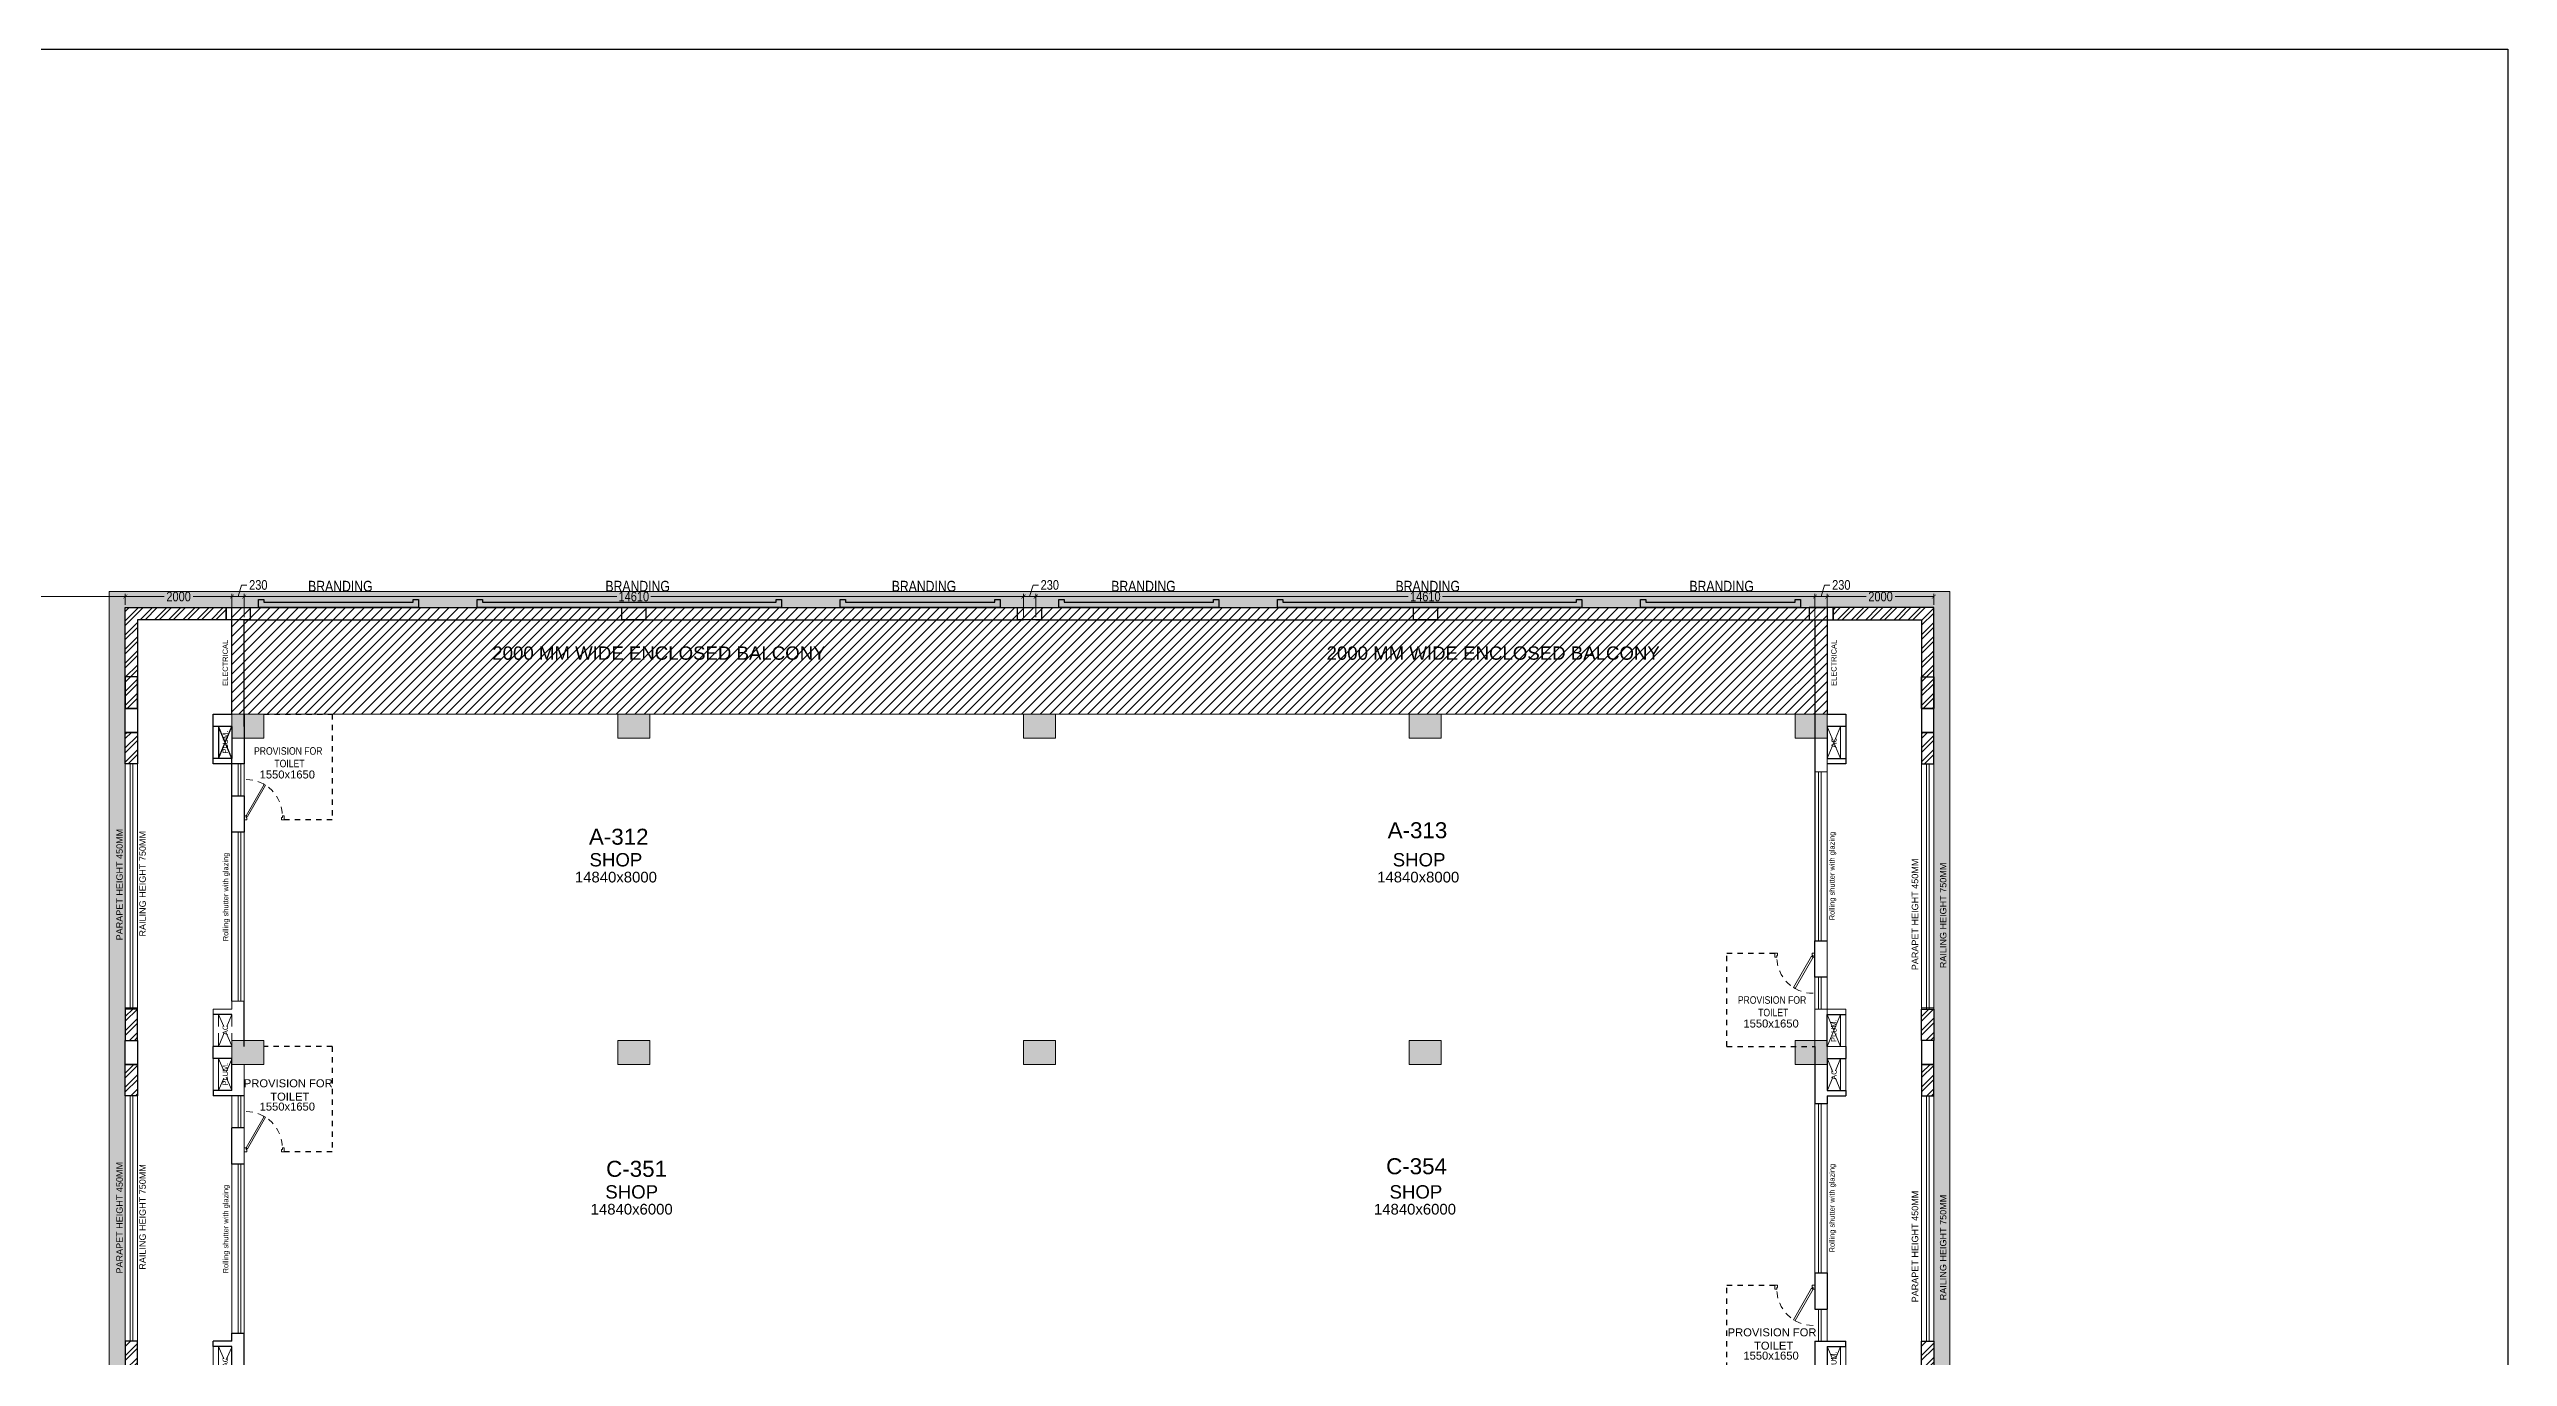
# Model space of a CAD drawing. Header units: metres. Extents: x 9819 to 10514, y 4405 to 4599.
# Drawn here: x 10467.69 to 10513.79, y 4574.66 to 4599.19 of the extents above; entities that cross this region are included whole.
import ezdxf
from ezdxf.enums import TextEntityAlignment as Align

# ---------------------------------------------------------------- set-up
doc = ezdxf.new("R2010")
doc.units = ezdxf.units.M
doc.header["$MEASUREMENT"] = 0
doc.header["$PDMODE"] = 35
doc.header["$PDSIZE"] = 0.3
doc.linetypes.add('DASHED2', pattern=[0.375, 0.25, -0.125])
doc.linetypes.add('HIDDEN', pattern=[0.375, 0.25, -0.125])
doc.layers.add('A_COL. NO', color=4, linetype='Continuous')
doc.layers.add('A_SIGNAGE', color=171, linetype='Continuous')
for name, color, linetype, lineweight in [('A_CONC', 1, 'Continuous', 30), ('A_DOOR-WIN', 23, 'Continuous', 9), ('A_DOTTED', 8, 'HIDDEN', 0), ('A_ELE 0.15', 252, 'Continuous', 15), ('A_EXT DIM', 7, 'Continuous', 5), ('A_GLAZE', 140, 'Continuous', 5), ('A_LEDGE', 252, 'Continuous', 15), ('A_SHOP NO.', 113, 'Continuous', 5), ('A_SILL 0.09', 9, 'Continuous', 9), ('A_SILL 0.25', 25, 'Continuous', 15), ('A_SILL 0.25-RefEdit0', 25, 'Continuous', 15), ('A_TEXT', 7, 'Continuous', 5), ('A_WALL', 7, 'Continuous', 30), ('A_Wall Hatch', 8, 'Continuous', 5), ('COLUMN-FINAL', 210, 'Continuous', 20), ('Doorline', 251, 'DASHED2', 13)]:
    doc.layers.add(name, color=color, linetype=linetype, lineweight=lineweight)
doc.layers.get('A_COL. NO').off()
doc.styles.add('A', font='ARIALN.TTF')
doc.styles.get("Standard").update_dxf_attribs({"font": 'arial.ttf'})
doc.dimstyles.new('DIM IN MM', dxfattribs={"dimtxt": 0.18, "dimasz": 0.075, "dimexe": 0.05, "dimexo": 0.05, "dimgap": 0.05, "dimtad": 0, "dimdec": 0, "dimlfac": 1000, "dimzin": 3, "dimdsep": 46, "dimtxsty": 'A', "dimblk1": 'ARCHTICK', "dimblk2": 'ARCHTICK', "dimsah": 1, "dimcen": 0, "dimclrd": 256, "dimclre": 256, "dimclrt": 256, "dimadec": 0, "dimazin": 0, "dimtfac": 1, "dimtdec": 0, "dimtofl": 0, "dimtmove": 1, "dimatfit": 3, "dimfxl": 1, "dimtolj": 1, "dimtzin": 0, "dimlwd": -1, "dimlwe": -1, "dimarcsym": 0})

# ---------------------------------------------------------------- blocks, each defined once
blk = doc.blocks.new('D 750')
at = {"layer": 'A_DOOR-WIN'}
for points in [[(-0.372, 0.665), (-0.035, 0.075), (-0.063, 0.059), (-0.4, 0.649)], [(-0.75, 0.075), (-0.75, 0), (-0.7, 0), (-0.7, 0.043), (-0.715, 0.043), (-0.715, 0.075)], [(0, 0.075), (0, 0), (-0.05, 0), (-0.05, 0.043), (-0.035, 0.043), (-0.035, 0.075)]]:
    blk.add_lwpolyline(points, close=True, dxfattribs=at)
at = {"layer": 'Doorline', "ltscale": 0.5}
blk.add_arc((-0.035, 0.075), 0.68, 90, 180, dxfattribs=at)
blk = doc.blocks.new('Typical shops 3rd')
at = {"layer": 'A_DOOR-WIN'}
for p, q in [((30.095, -1.08), (30.095, -4.25)), ((30.145, -1.08), (30.145, -4.25)), ((0.465, -5.38), (0.465, -2.21)), ((0.515, -5.38), (0.515, -2.21))]:
    blk.add_line(p, q, dxfattribs=at)
at = {"layer": 'A_DOTTED'}
for p, q in [((0.1, -0.83), (0.35, -0.23)), ((0.1, -0.23), (0.35, -0.83)), ((30.51, -0.23), (30.26, -0.83)), ((30.51, -0.83), (30.26, -0.23)), ((0.1, -6.23), (0.35, -5.63)), ((0.1, -5.63), (0.35, -6.23)), ((30.51, -5.63), (30.26, -6.23)), ((30.51, -6.23), (30.26, -5.63))]:
    blk.add_line(p, q, dxfattribs=at)
at = {"layer": 'A_GLAZE'}
for p, q in [((0.465, -1.53), (0.465, -0.93)), ((0.515, -1.53), (0.515, -0.93)), ((30.095, -4.93), (30.095, -5.53)), ((30.145, -4.93), (30.145, -5.53))]:
    blk.add_line(p, q, dxfattribs=at)
at = {"layer": 'A_LEDGE'}
for p, q in [((0, -0.83), (0, -0.23)), ((0.1, -0.83), (0.1, -0.23)), ((30.51, -0.83), (30.51, -0.23)), ((30.61, -0.83), (30.61, -0.23)), ((0, -5.63), (0, -6.23)), ((0.1, -5.63), (0.1, -6.23)), ((30.51, -5.63), (30.51, -6.23)), ((30.61, -5.63), (30.61, -6.23))]:
    blk.add_line(p, q, dxfattribs=at)
at = {"layer": 'A_SILL 0.09'}
for p, q in [((0.58, -0.34), (0.58, -5.38)), ((0.35, -1.53), (0.35, -0.93)), ((30.03, -4.25), (30.03, -1.08)), ((30.26, -1.08), (30.26, -4.25)), ((0.35, -5.38), (0.35, -2.21)), ((30.26, -4.93), (30.26, -5.53))]:
    blk.add_line(p, q, dxfattribs=at)
at = {"layer": 'A_WALL'}
for p, q in [((0, -0.23), (0, 0)), ((30.03, 0), (30.03, -1.08)), ((30.61, 0), (30.61, -0.23)), ((0.35, -0.23), (0, -0.23)), ((0.35, -0.83), (0.35, -0.23)), ((30.26, -0.23), (30.61, -0.23)), ((30.26, -0.23), (30.26, -0.83)), ((0.35, -0.83), (0, -0.83)), ((0, -0.83), (0, -0.93)), ((30.26, -0.83), (30.61, -0.83)), ((30.61, -0.83), (30.61, -0.93)), ((0.58, -0.93), (0, -0.93)), ((30.26, -1.08), (30.03, -1.08)), ((30.26, -0.93), (30.61, -0.93)), ((30.26, -0.93), (30.26, -1.08)), ((0.35, -2.21), (0.35, -1.53)), ((0.58, -1.53), (0.35, -1.53)), ((0.58, -2.21), (0.35, -2.21)), ((30.03, -4.25), (30.03, -4.93)), ((30.03, -4.25), (30.26, -4.25)), ((30.26, -4.25), (30.26, -4.93)), ((30.03, -4.93), (30.26, -4.93)), ((0.35, -5.53), (0, -5.53)), ((0, -5.63), (0, -5.53)), ((0.35, -5.38), (0.58, -5.38)), ((0.35, -5.53), (0.35, -5.38)), ((0.58, -6.46), (0.58, -5.38)), ((30.03, -5.53), (30.61, -5.53)), ((30.03, -5.53), (30.03, -6.13)), ((30.61, -5.63), (30.61, -5.53)), ((0.35, -5.63), (0, -5.63)), ((0.35, -6.23), (0.35, -5.63)), ((30.26, -5.63), (30.26, -6.23)), ((30.26, -5.63), (30.61, -5.63)), ((0.35, -6.23), (0, -6.23)), ((30.26, -6.23), (30.61, -6.23))]:
    blk.add_line(p, q, dxfattribs=at)
at = {"layer": 'A_WALL', "color": 252, "linetype": 'DASHED2', "ltscale": 0.3, "true_color": 0x939598}
for p, q in [((2.23, 0), (0.95, 0)), ((28.38, -6.23), (30.03, -6.23))]:
    blk.add_line(p, q, dxfattribs=at)
for points in [[(2.23, 0), (2.23, -1.98), (1.33, -1.98)], [(28.38, -6.23), (28.38, -4.48), (29.28, -4.48)]]:
    blk.add_lwpolyline(points, dxfattribs=at)
at = {"layer": 'A_DOOR-WIN', "xscale": -1}
blk.add_blockref('D 750', (0.58, -1.98), dxfattribs=at)
at = {"layer": 'A_DOOR-WIN', "xscale": -1, "rotation": 180}
blk.add_blockref('D 750', (30.03, -4.48), dxfattribs=at)
at = {"layer": 'A_TEXT'}
for s, p in [('PLUM.', (0.274, -0.523)), ('AC', (30.436, -0.531)), ('Rolling shutter with glazing', (30.399, -3.034)), ('Rolling shutter with glazing', (0.282, -3.428)), ('AC', (0.274, -5.923)), ('PLUM.', (30.434, -5.936))]:
    blk.add_text(s, height=0.1, rotation=90, dxfattribs=at).set_placement(p, align=Align.CENTER)
for s, height, p in [('1550x1650', 0.15, (1.388, -1.205)), ('SHOP', 0.25, (7.845, -2.855)), ('SHOP', 0.25, (22.548, -2.855)), ('14840x6000', 0.2, (7.845, -3.155)), ('14840x6000', 0.2, (22.531, -3.155)), ('1550x1650', 0.15, (29.207, -5.877))]:
    blk.add_text(s, height=height, dxfattribs=at).set_placement(p, align=Align.CENTER)
at = {"layer": 'A_TEXT', "char_height": 0.15, "width": 1.97366, "attachment_point": 1}
for insert in [(0.419, -0.618), (28.239, -5.29)]:
    blk.add_mtext('\\pxqc;PROVISION FOR\\P TOILET ', dxfattribs=dict(at, insert=insert))
blk = doc.blocks.new('_ARCHTICK')
at = {"color": 0, "linetype": 'ByBlock', "const_width": 0.15}
blk.add_lwpolyline([(-0.5, -0.5), (0.5, 0.5)], dxfattribs=at)
blk = doc.blocks.new('*D1575')
at = {"layer": 'A_EXT DIM', "transparency": 16777216}
for p, q in [((10457.316, 4588.764), (10457.316, 4588.972)), ((10457.316, 4588.922), (10462.896, 4588.922)), ((10469.116, 4588.922), (10463.537, 4588.922)), ((10469.116, 4588.764), (10469.116, 4588.972))]:
    blk.add_line(p, q, dxfattribs=at)
at = {"layer": 'Defpoints', "color": 0, "transparency": 16777216}
for p in [(10457.316, 4588.714), (10469.116, 4588.922), (10469.116, 4588.714)]:
    blk.add_point(p, dxfattribs=at)
at = {"layer": 'A_EXT DIM', "transparency": 16777216, "xscale": 0.075, "yscale": 0.075, "zscale": 0.075, "rotation": 180}
blk.add_blockref('_ARCHTICK', (10457.316, 4588.922), dxfattribs=at)
at = {"layer": 'A_EXT DIM', "transparency": 16777216, "xscale": 0.075, "yscale": 0.075, "zscale": 0.075}
blk.add_blockref('_ARCHTICK', (10469.116, 4588.922), dxfattribs=at)
at = {"layer": 'A_EXT DIM', "transparency": 16777216, "insert": (10463.216, 4588.922), "char_height": 0.18, "attachment_point": 5, "style": 'A'}
blk.add_mtext('\\A1;11800', dxfattribs=at)
blk = doc.blocks.new('*D1578')
at = {"layer": 'A_EXT DIM', "transparency": 16777216}
for p, q in [((10469.116, 4588.764), (10469.116, 4588.972)), ((10469.116, 4588.922), (10469.845, 4588.922)), ((10471.116, 4588.922), (10470.388, 4588.922)), ((10471.116, 4588.764), (10471.116, 4588.972))]:
    blk.add_line(p, q, dxfattribs=at)
at = {"layer": 'Defpoints', "color": 0, "transparency": 16777216}
for p in [(10469.116, 4588.714), (10471.116, 4588.922), (10471.116, 4588.714)]:
    blk.add_point(p, dxfattribs=at)
at = {"layer": 'A_EXT DIM', "transparency": 16777216, "xscale": 0.075, "yscale": 0.075, "zscale": 0.075, "rotation": 180}
blk.add_blockref('_ARCHTICK', (10469.116, 4588.922), dxfattribs=at)
at = {"layer": 'A_EXT DIM', "transparency": 16777216, "xscale": 0.075, "yscale": 0.075, "zscale": 0.075}
blk.add_blockref('_ARCHTICK', (10471.116, 4588.922), dxfattribs=at)
at = {"layer": 'A_EXT DIM', "transparency": 16777216, "insert": (10470.116, 4588.922), "char_height": 0.18, "attachment_point": 5, "style": 'A'}
blk.add_mtext('\\A1;2000', dxfattribs=at)
blk = doc.blocks.new('*D1583')
at = {"layer": 'A_EXT DIM', "transparency": 16777216}
for p, q in [((10501.026, 4588.764), (10501.026, 4588.972)), ((10501.026, 4588.922), (10501.755, 4588.922)), ((10503.026, 4588.922), (10502.298, 4588.922)), ((10503.026, 4588.764), (10503.026, 4588.972))]:
    blk.add_line(p, q, dxfattribs=at)
at = {"layer": 'Defpoints', "color": 0, "transparency": 16777216}
for p in [(10501.026, 4588.714), (10503.026, 4588.922), (10503.026, 4588.714)]:
    blk.add_point(p, dxfattribs=at)
at = {"layer": 'A_EXT DIM', "transparency": 16777216, "xscale": 0.075, "yscale": 0.075, "zscale": 0.075, "rotation": 180}
blk.add_blockref('_ARCHTICK', (10501.026, 4588.922), dxfattribs=at)
at = {"layer": 'A_EXT DIM', "transparency": 16777216, "xscale": 0.075, "yscale": 0.075, "zscale": 0.075}
blk.add_blockref('_ARCHTICK', (10503.026, 4588.922), dxfattribs=at)
at = {"layer": 'A_EXT DIM', "transparency": 16777216, "insert": (10502.026, 4588.922), "char_height": 0.18, "attachment_point": 5, "style": 'A'}
blk.add_mtext('\\A1;2000', dxfattribs=at)
blk = doc.blocks.new('*D1369')
at = {"layer": 'A_EXT DIM', "transparency": 16777216}
for p, q in [((10471.231, 4588.922), (10471.296, 4589.139)), ((10471.296, 4589.139), (10471.396, 4589.139)), ((10471.116, 4588.534), (10471.116, 4588.972)), ((10471.116, 4588.922), (10471.346, 4588.922)), ((10471.346, 4588.534), (10471.346, 4588.972))]:
    blk.add_line(p, q, dxfattribs=at)
at = {"layer": 'Defpoints', "color": 0, "transparency": 16777216}
for p in [(10471.346, 4588.922), (10471.116, 4588.484), (10471.346, 4588.484)]:
    blk.add_point(p, dxfattribs=at)
at = {"layer": 'A_EXT DIM', "transparency": 16777216, "xscale": 0.075, "yscale": 0.075, "zscale": 0.075, "rotation": 180}
blk.add_blockref('_ARCHTICK', (10471.116, 4588.922), dxfattribs=at)
at = {"layer": 'A_EXT DIM', "transparency": 16777216, "xscale": 0.075, "yscale": 0.075, "zscale": 0.075}
blk.add_blockref('_ARCHTICK', (10471.346, 4588.922), dxfattribs=at)
at = {"layer": 'A_EXT DIM', "transparency": 16777216, "insert": (10471.61, 4589.139), "char_height": 0.18, "attachment_point": 5, "style": 'A'}
blk.add_mtext('\\A1;230', dxfattribs=at)
blk = doc.blocks.new('*D1370')
at = {"layer": 'A_EXT DIM', "transparency": 16777216}
for p, q in [((10471.346, 4588.534), (10471.346, 4588.972)), ((10471.346, 4588.922), (10478.331, 4588.922)), ((10485.956, 4588.922), (10478.972, 4588.922)), ((10485.956, 4588.534), (10485.956, 4588.972))]:
    blk.add_line(p, q, dxfattribs=at)
at = {"layer": 'Defpoints', "color": 0, "transparency": 16777216}
for p in [(10485.956, 4588.922), (10471.346, 4588.484), (10485.956, 4588.484)]:
    blk.add_point(p, dxfattribs=at)
at = {"layer": 'A_EXT DIM', "transparency": 16777216, "xscale": 0.075, "yscale": 0.075, "zscale": 0.075, "rotation": 180}
blk.add_blockref('_ARCHTICK', (10471.346, 4588.922), dxfattribs=at)
at = {"layer": 'A_EXT DIM', "transparency": 16777216, "xscale": 0.075, "yscale": 0.075, "zscale": 0.075}
blk.add_blockref('_ARCHTICK', (10485.956, 4588.922), dxfattribs=at)
at = {"layer": 'A_EXT DIM', "transparency": 16777216, "insert": (10478.651, 4588.922), "char_height": 0.18, "attachment_point": 5, "style": 'A'}
blk.add_mtext('\\A1;14610', dxfattribs=at)
blk = doc.blocks.new('*D1371')
at = {"layer": 'A_EXT DIM', "transparency": 16777216}
for p, q in [((10486.071, 4588.922), (10486.136, 4589.139)), ((10486.136, 4589.139), (10486.236, 4589.139)), ((10485.956, 4588.534), (10485.956, 4588.972)), ((10485.956, 4588.922), (10486.186, 4588.922)), ((10486.186, 4588.534), (10486.186, 4588.972))]:
    blk.add_line(p, q, dxfattribs=at)
at = {"layer": 'Defpoints', "color": 0, "transparency": 16777216}
for p in [(10486.186, 4588.922), (10485.956, 4588.484), (10486.186, 4588.484)]:
    blk.add_point(p, dxfattribs=at)
at = {"layer": 'A_EXT DIM', "transparency": 16777216, "xscale": 0.075, "yscale": 0.075, "zscale": 0.075, "rotation": 180}
blk.add_blockref('_ARCHTICK', (10485.956, 4588.922), dxfattribs=at)
at = {"layer": 'A_EXT DIM', "transparency": 16777216, "xscale": 0.075, "yscale": 0.075, "zscale": 0.075}
blk.add_blockref('_ARCHTICK', (10486.186, 4588.922), dxfattribs=at)
at = {"layer": 'A_EXT DIM', "transparency": 16777216, "insert": (10486.45, 4589.139), "char_height": 0.18, "attachment_point": 5, "style": 'A'}
blk.add_mtext('\\A1;230', dxfattribs=at)
blk = doc.blocks.new('*D1372')
at = {"layer": 'A_EXT DIM', "transparency": 16777216}
for p, q in [((10486.186, 4588.534), (10486.186, 4588.972)), ((10486.186, 4588.922), (10493.171, 4588.922)), ((10500.796, 4588.922), (10493.812, 4588.922)), ((10500.796, 4588.534), (10500.796, 4588.972))]:
    blk.add_line(p, q, dxfattribs=at)
at = {"layer": 'Defpoints', "color": 0, "transparency": 16777216}
for p in [(10500.796, 4588.922), (10486.186, 4588.484), (10500.796, 4588.484)]:
    blk.add_point(p, dxfattribs=at)
at = {"layer": 'A_EXT DIM', "transparency": 16777216, "xscale": 0.075, "yscale": 0.075, "zscale": 0.075, "rotation": 180}
blk.add_blockref('_ARCHTICK', (10486.186, 4588.922), dxfattribs=at)
at = {"layer": 'A_EXT DIM', "transparency": 16777216, "xscale": 0.075, "yscale": 0.075, "zscale": 0.075}
blk.add_blockref('_ARCHTICK', (10500.796, 4588.922), dxfattribs=at)
at = {"layer": 'A_EXT DIM', "transparency": 16777216, "insert": (10493.491, 4588.922), "char_height": 0.18, "attachment_point": 5, "style": 'A'}
blk.add_mtext('\\A1;14610', dxfattribs=at)
blk = doc.blocks.new('*D1373')
at = {"layer": 'A_EXT DIM', "transparency": 16777216}
for p, q in [((10500.911, 4588.922), (10500.976, 4589.139)), ((10500.976, 4589.139), (10501.076, 4589.139)), ((10500.796, 4588.534), (10500.796, 4588.972)), ((10500.796, 4588.922), (10501.026, 4588.922)), ((10501.026, 4588.534), (10501.026, 4588.972))]:
    blk.add_line(p, q, dxfattribs=at)
at = {"layer": 'Defpoints', "color": 0, "transparency": 16777216}
for p in [(10501.026, 4588.922), (10500.796, 4588.484), (10501.026, 4588.484)]:
    blk.add_point(p, dxfattribs=at)
at = {"layer": 'A_EXT DIM', "transparency": 16777216, "xscale": 0.075, "yscale": 0.075, "zscale": 0.075, "rotation": 180}
blk.add_blockref('_ARCHTICK', (10500.796, 4588.922), dxfattribs=at)
at = {"layer": 'A_EXT DIM', "transparency": 16777216, "xscale": 0.075, "yscale": 0.075, "zscale": 0.075}
blk.add_blockref('_ARCHTICK', (10501.026, 4588.922), dxfattribs=at)
at = {"layer": 'A_EXT DIM', "transparency": 16777216, "insert": (10501.29, 4589.139), "char_height": 0.18, "attachment_point": 5, "style": 'A'}
blk.add_mtext('\\A1;230', dxfattribs=at)
blk = doc.blocks.new('*D1374')
at = {"layer": 'A_EXT DIM', "transparency": 16777216}
for p, q in [((10501.026, 4588.764), (10501.026, 4588.972)), ((10501.026, 4588.922), (10501.755, 4588.922)), ((10503.026, 4588.922), (10502.298, 4588.922)), ((10503.026, 4588.764), (10503.026, 4588.972))]:
    blk.add_line(p, q, dxfattribs=at)
at = {"layer": 'Defpoints', "color": 0, "transparency": 16777216}
for p in [(10501.026, 4588.714), (10503.026, 4588.922), (10503.026, 4588.714)]:
    blk.add_point(p, dxfattribs=at)
at = {"layer": 'A_EXT DIM', "transparency": 16777216, "xscale": 0.075, "yscale": 0.075, "zscale": 0.075, "rotation": 180}
blk.add_blockref('_ARCHTICK', (10501.026, 4588.922), dxfattribs=at)
at = {"layer": 'A_EXT DIM', "transparency": 16777216, "xscale": 0.075, "yscale": 0.075, "zscale": 0.075}
blk.add_blockref('_ARCHTICK', (10503.026, 4588.922), dxfattribs=at)
at = {"layer": 'A_EXT DIM', "transparency": 16777216, "insert": (10502.026, 4588.922), "char_height": 0.18, "attachment_point": 5, "style": 'A'}
blk.add_mtext('\\A1;2000', dxfattribs=at)
blk = doc.blocks.new('Balcony projections')
at = {"transparency": 33554493}
h = blk.add_hatch(color=256, dxfattribs=at)
h.dxf.hatch_style = 1
h.paths.add_polyline_path([(-0.53, -72.15), (33.98, -72.15), (33.98, 0.53), (-0.53, 0.53)])
h.paths.add_polyline_path([(-0.23, -71.85), (33.68, -71.85), (33.68, 0.23), (-0.23, 0.23)], flags=16)
at = {"lineweight": 30, "true_color": 0x636466}
h = blk.add_hatch(dxfattribs=at)
h.set_pattern_fill('ANSI32', color=251, scale=0.5)
h.set_pattern_definition([(45, (-9876.61707, -4400.77705), (-0.1325825215, 0.1325825215), []), (45, (-9876.52869, -4400.77705), (-0.1325825215, 0.1325825215), [])])
h.paths.add_polyline_path([(31.79, 0.23), (31.79, 0), (33.45, 0), (33.45, -1.66), (33.68, -1.66), (33.68, 0.23)])
h.paths.add_polyline_path([(33.68, -2.7), (33.68, -2.11), (33.45, -2.11), (33.45, -2.7)])
h.paths.add_polyline_path([(33.68, -7.3), (33.68, -7.89), (33.45, -7.89), (33.45, -7.3)])
h.paths.add_polyline_path([(33.68, -8.93), (33.68, -8.34), (33.45, -8.34), (33.45, -8.93)])
h.paths.add_polyline_path([(33.68, -13.53), (33.68, -14.12), (33.45, -14.12), (33.45, -13.53)])
h.paths.add_polyline_path([(33.68, -15.16), (33.68, -14.57), (33.45, -14.57), (33.45, -15.16)])
h.paths.add_polyline_path([(33.68, -19.76), (33.68, -20.35), (33.45, -20.35), (33.45, -19.76)])
h.paths.add_polyline_path([(33.68, -21.39), (33.68, -20.8), (33.45, -20.8), (33.45, -21.39)])
h.paths.add_polyline_path([(33.68, -25.99), (33.68, -26.58), (33.45, -26.58), (33.45, -25.99)])
h.paths.add_polyline_path([(33.68, -27.62), (33.68, -27.03), (33.45, -27.03), (33.45, -27.62)])
h.paths.add_polyline_path([(33.68, -32.22), (33.68, -32.81), (33.45, -32.81), (33.45, -32.22)])
h.paths.add_polyline_path([(33.68, -33.85), (33.68, -33.26), (33.45, -33.26), (33.45, -33.85)])
h.paths.add_polyline_path([(33.68, -38.23), (33.68, -38.82), (33.45, -38.82), (33.45, -38.23)])
h.paths.add_polyline_path([(33.68, -39.86), (33.68, -39.27), (33.45, -39.27), (33.45, -39.86)])
h.paths.add_polyline_path([(33.68, -46.09), (33.68, -45.5), (33.45, -45.5), (33.45, -46.09)])
h.paths.add_polyline_path([(33.68, -44.46), (33.68, -45.05), (33.45, -45.05), (33.45, -44.46)])
h.paths.add_polyline_path([(33.68, -50.69), (33.68, -51.28), (33.45, -51.28), (33.45, -50.69)])
h.paths.add_polyline_path([(33.68, -52.32), (33.68, -51.73), (33.45, -51.73), (33.45, -52.32)])
h.paths.add_polyline_path([(33.68, -58.55), (33.68, -57.96), (33.45, -57.96), (33.45, -58.55)])
h.paths.add_polyline_path([(33.68, -56.92), (33.68, -57.51), (33.45, -57.51), (33.45, -56.92)])
h.paths.add_polyline_path([(33.68, -64.76), (33.68, -63.58), (33.45, -63.58), (33.45, -64.76)])
h.paths.add_polyline_path([(31.79, -71.85), (31.79, -71.62), (33.45, -71.62), (33.45, -69.96), (33.68, -69.96), (33.68, -71.85)])
h.paths.add_polyline_path([(30.75, -71.85), (31.34, -71.85), (31.34, -71.62), (30.75, -71.62)])
h.paths.add_polyline_path([(24.96, -71.85), (24.37, -71.85), (24.37, -71.62), (24.96, -71.62)])
h.paths.add_polyline_path([(23.33, -71.85), (23.92, -71.85), (23.92, -71.62), (23.33, -71.62)])
h.paths.add_polyline_path([(8.49, -71.85), (9.08, -71.85), (9.08, -71.62), (8.49, -71.62)])
h.paths.add_polyline_path([(10.12, -71.85), (9.53, -71.85), (9.53, -71.62), (10.12, -71.62)])
h.paths.add_polyline_path([(15.91, -71.85), (16.5, -71.85), (16.5, -71.62), (15.91, -71.62)])
h.paths.add_polyline_path([(17.54, -71.85), (16.95, -71.85), (16.95, -71.62), (17.54, -71.62)])
h.paths.add_polyline_path([(1.66, -71.85), (1.66, -71.62), (0, -71.62), (0, -69.96), (-0.23, -69.96), (-0.23, -71.85)])
h.paths.add_polyline_path([(2.11, -71.85), (2.7, -71.85), (2.7, -71.62), (2.11, -71.62)])
h.paths.add_polyline_path([(-0.23, -64.76), (-0.23, -63.58), (0, -63.58), (0, -64.76)])
h.paths.add_polyline_path([(-0.23, -58.55), (-0.23, -57.96), (0, -57.96), (0, -58.55)])
h.paths.add_polyline_path([(-0.23, -56.92), (-0.23, -57.51), (0, -57.51), (0, -56.92)])
h.paths.add_polyline_path([(-0.23, -52.32), (-0.23, -51.73), (0, -51.73), (0, -52.32)])
h.paths.add_polyline_path([(-0.23, -50.69), (-0.23, -51.28), (0, -51.28), (0, -50.69)])
h.paths.add_polyline_path([(-0.23, -46.09), (-0.23, -45.5), (0, -45.5), (0, -46.09)])
h.paths.add_polyline_path([(-0.23, -44.46), (-0.23, -45.05), (0, -45.05), (0, -44.46)])
h.paths.add_polyline_path([(-0.23, -39.86), (-0.23, -39.27), (0, -39.27), (0, -39.86)])
h.paths.add_polyline_path([(-0.23, -38.23), (-0.23, -38.82), (0, -38.82), (0, -38.23)])
h.paths.add_polyline_path([(-0.23, -33.85), (-0.23, -33.26), (0, -33.26), (0, -33.85)])
h.paths.add_polyline_path([(-0.23, -32.22), (-0.23, -32.81), (0, -32.81), (0, -32.22)])
h.paths.add_polyline_path([(-0.23, -27.62), (-0.23, -27.03), (0, -27.03), (0, -27.62)])
h.paths.add_polyline_path([(-0.23, -25.99), (-0.23, -26.58), (0, -26.58), (0, -25.99)])
h.paths.add_polyline_path([(-0.23, -21.39), (-0.23, -20.8), (0, -20.8), (0, -21.39)])
h.paths.add_polyline_path([(-0.23, -19.76), (-0.23, -20.35), (0, -20.35), (0, -19.76)])
h.paths.add_polyline_path([(-0.23, -15.16), (-0.23, -14.57), (0, -14.57), (0, -15.16)])
h.paths.add_polyline_path([(-0.23, -13.53), (-0.23, -14.12), (0, -14.12), (0, -13.53)])
h.paths.add_polyline_path([(-0.23, -8.93), (-0.23, -8.34), (0, -8.34), (0, -8.93)])
h.paths.add_polyline_path([(-0.23, -7.3), (-0.23, -7.89), (0, -7.89), (0, -7.3)])
h.paths.add_polyline_path([(-0.23, -2.7), (-0.23, -2.11), (0, -2.11), (0, -2.7)])
h.paths.add_polyline_path([(1.66, 0.23), (1.66, 0), (0, 0), (0, -1.66), (-0.23, -1.66), (-0.23, 0.23)])
at = {"layer": 'A_CONC'}
for points in [[(1.66, 0.23), (2.11, 0.23), (2.11, 0), (1.66, 0)], [(9.08, 0.23), (9.53, 0.23), (9.53, 0), (9.08, 0)], [(16.5, 0.23), (16.95, 0.23), (16.95, 0), (16.5, 0)], [(23.92, 0.23), (24.37, 0.23), (24.37, 0), (23.92, 0)], [(31.79, 0.23), (31.34, 0.23), (31.34, 0), (31.79, 0)], [(-0.23, -1.66), (0, -1.66), (0, -2.11), (-0.23, -2.11)], [(-0.23, -1.66), (0, -1.66), (0, -2.11), (-0.23, -2.11)], [(33.68, -1.66), (33.45, -1.66), (33.45, -2.11), (33.68, -2.11)], [(33.68, -1.66), (33.45, -1.66), (33.45, -2.11), (33.68, -2.11)], [(-0.23, -7.89), (0, -7.89), (0, -8.34), (-0.23, -8.34)], [(33.68, -7.89), (33.45, -7.89), (33.45, -8.34), (33.68, -8.34)]]:
    blk.add_lwpolyline(points, close=True, dxfattribs=at)
at = {"layer": 'A_ELE 0.15', "color": 7, "true_color": 0xffffff}
blk.add_lwpolyline([(33.98, -33.85), (33.98, 0.53), (-0.53, 0.53), (-0.53, -33.85)], dxfattribs=at)
at = {"layer": 'A_GLAZE', "elevation": 0}
for points in [[(-0.14, -7.3), (-0.09, -7.3), (-0.09, -2.7), (-0.14, -2.7)], [(-0.14, -13.53), (-0.09, -13.53), (-0.09, -8.93), (-0.14, -8.93)]]:
    blk.add_lwpolyline(points, close=True, dxfattribs=at)
at = {"layer": 'A_GLAZE'}
for points in [[(33.54, -7.3), (33.59, -7.3), (33.59, -2.7), (33.54, -2.7)], [(33.54, -13.53), (33.59, -13.53), (33.59, -8.93), (33.54, -8.93)]]:
    blk.add_lwpolyline(points, close=True, dxfattribs=at)
at = {"layer": 'A_SILL 0.25', "lineweight": 0, "elevation": 0}
for points in [[(-0.23, -7.28), (0, -7.28), (0, -2.7), (-0.23, -2.7)], [(33.68, -7.28), (33.45, -7.28), (33.45, -2.7), (33.68, -2.7)], [(-0.23, -13.53), (0, -13.53), (0, -8.93), (-0.23, -8.93)], [(33.68, -13.53), (33.45, -13.53), (33.45, -8.93), (33.68, -8.93)]]:
    blk.add_lwpolyline(points, close=True, dxfattribs=at)
at = {"layer": 'A_SILL 0.25-RefEdit0', "color": 32, "true_color": 0xcd6928}
blk.add_lwpolyline([(33.68, -33.85), (33.68, 0.23), (-0.23, 0.23), (-0.23, -33.85)], dxfattribs=at)
at = {"layer": 'A_TEXT', "color": 32, "true_color": 0xcd6928}
for p, q in [((-0.23, -7.3), (-0.23, -2.7)), ((0, -2.7), (0, -7.3)), ((33.45, -7.3), (33.45, -2.7)), ((33.68, -2.7), (33.68, -7.3)), ((-0.23, -13.53), (-0.23, -8.93)), ((0, -8.93), (0, -13.53)), ((33.45, -13.53), (33.45, -8.93)), ((33.68, -8.93), (33.68, -13.53))]:
    blk.add_line(p, q, dxfattribs=at)
at = {"layer": 'A_WALL'}
for points in [[(1.66, 0.23), (1.66, 0), (0, 0), (0, -1.66), (-0.23, -1.66), (-0.23, 0.23)], [(31.79, 0.23), (31.79, 0), (33.45, 0), (33.45, -1.66), (33.68, -1.66), (33.68, 0.23)], [(-0.23, -1.07), (-0.23, -1.66), (0, -1.66), (0, -1.07)], [(33.68, -1.07), (33.68, -1.66), (33.45, -1.66), (33.45, -1.07)], [(-0.23, -2.7), (-0.23, -2.11), (0, -2.11), (0, -2.7)], [(-0.23, -2.7), (-0.23, -2.11), (0, -2.11), (0, -2.7)], [(33.68, -2.7), (33.68, -2.11), (33.45, -2.11), (33.45, -2.7)], [(33.68, -2.7), (33.68, -2.11), (33.45, -2.11), (33.45, -2.7)], [(-0.23, -7.3), (-0.23, -7.89), (0, -7.89), (0, -7.3)], [(33.68, -7.3), (33.68, -7.89), (33.45, -7.89), (33.45, -7.3)], [(-0.23, -8.93), (-0.23, -8.34), (0, -8.34), (0, -8.93)], [(33.68, -8.93), (33.68, -8.34), (33.45, -8.34), (33.45, -8.93)], [(-0.23, -13.53), (-0.23, -14.12), (0, -14.12), (0, -13.53)], [(33.68, -13.53), (33.68, -14.12), (33.45, -14.12), (33.45, -13.53)]]:
    blk.add_lwpolyline(points, close=True, dxfattribs=at)
at = {"layer": 'A_TEXT', "color": 32, "true_color": 0xcd6928, "char_height": 0.1215, "attachment_point": 1, "rotation": 90}
for insert in [(-0.399, -6.012), (33.265, -6.572), (-0.399, -12.262), (33.265, -12.802)]:
    blk.add_mtext_dynamic_manual_height_columns('PARAPET HEIGHT 450MM', width=3.42392, gutter_width=0.931, heights=[0], dxfattribs=dict(at, insert=insert))
at = {"layer": 'A_TEXT', "color": 4, "char_height": 0.1215, "attachment_point": 1, "rotation": 90}
for insert in [(0.033, -5.94), (33.793, -6.534), (0.033, -12.19), (33.793, -12.764)]:
    blk.add_mtext_dynamic_manual_height_columns('RAILING HEIGHT 750MM', width=3.42392, gutter_width=0.931, heights=[0], dxfattribs=dict(at, insert=insert))
blk = doc.blocks.new('Wing C Columns')
at = {"layer": 'COLUMN-FINAL'}
for color, points in [(1, [(0, 0), (0, -0.45), (0.6, -0.45), (0.6, 0)]), (1, [(0, 0), (0, -0.45), (0.6, -0.45), (0.6, 0)]), (1, [(7.835, 0), (7.835, -0.45), (7.235, -0.45), (7.235, 0)]), (2, [(15.44, 0), (15.44, -0.45), (14.84, -0.45), (14.84, 0)]), (1, [(22.675, 0), (22.675, -0.45), (22.075, -0.45), (22.075, 0)]), (1, [(29.91, 0), (29.91, -0.45), (29.31, -0.45), (29.31, 0)]), (1, [(0.6, -6.12), (0.6, -6.57), (0, -6.57), (0, -6.12)]), (3, [(7.835, -6.12), (7.835, -6.57), (7.235, -6.57), (7.235, -6.12)]), (3, [(15.44, -6.12), (15.44, -6.57), (14.84, -6.57), (14.84, -6.12)]), (3, [(22.675, -6.12), (22.675, -6.57), (22.075, -6.57), (22.075, -6.12)]), (1, [(29.91, -6.12), (29.91, -6.57), (29.31, -6.57), (29.31, -6.12)])]:
    blk.add_hatch(color=color, dxfattribs=at).paths.add_polyline_path(points)
at = {"layer": 'COLUMN-FINAL', "color": 1}
for points in [[(0, 0), (0, -0.45), (0.6, -0.45), (0.6, 0)], [(0, 0), (0, -0.45), (0.6, -0.45), (0.6, 0)], [(7.835, 0), (7.835, -0.45), (7.235, -0.45), (7.235, 0)], [(22.675, 0), (22.675, -0.45), (22.075, -0.45), (22.075, 0)], [(29.91, 0), (29.91, -0.45), (29.31, -0.45), (29.31, 0)], [(0.6, -6.12), (0.6, -6.57), (0, -6.57), (0, -6.12)], [(29.91, -6.12), (29.91, -6.57), (29.31, -6.57), (29.31, -6.12)]]:
    blk.add_lwpolyline(points, close=True, dxfattribs=at)
at = {"layer": 'COLUMN-FINAL', "color": 2}
blk.add_lwpolyline([(15.44, 0), (15.44, -0.45), (14.84, -0.45), (14.84, 0)], close=True, dxfattribs=at)
at = {"layer": 'COLUMN-FINAL', "color": 3}
for points in [[(7.835, -6.12), (7.835, -6.57), (7.235, -6.57), (7.235, -6.12)], [(15.44, -6.12), (15.44, -6.57), (14.84, -6.57), (14.84, -6.12)], [(22.675, -6.12), (22.675, -6.57), (22.075, -6.57), (22.075, -6.12)]]:
    blk.add_lwpolyline(points, close=True, dxfattribs=at)
blk = doc.blocks.new('WING-C REVISED COLU.')
blk.add_blockref('Wing C Columns', (5452.425, -8729.918))

msp = doc.modelspace()

# ---------------------------------------------------------------- hatches: boundary and pattern name
at = {"layer": 'A_SILL 0.25'}
h = msp.add_hatch(dxfattribs=at)
h.set_pattern_fill('ANSI31', color=256)
h.set_pattern_definition([(45, (4875.12176, -313.26329), (-0.0883883476, 0.0883883476), [])])
h.paths.add_polyline_path([(10471.1162, 4586.7144), (10501.0262, 4586.7144), (10501.0262, 4588.7144), (10471.1162, 4588.7144)])

# ---------------------------------------------------------------- linework, layer by layer
msp.add_lwpolyline([(9907.8601, 4599.1913), (10513.7871, 4599.1913), (10513.7871, 4405.0688), (9907.8601, 4405.0688)], close=True)
at = {"layer": 'A_DOOR-WIN'}
for p, q in [((10500.8612, 4585.6344), (10500.8612, 4582.4644)), ((10500.9112, 4585.6344), (10500.9112, 4582.4644)), ((10471.2312, 4581.3344), (10471.2312, 4584.5044)), ((10471.2812, 4581.3344), (10471.2812, 4584.5044))]:
    msp.add_line(p, q, dxfattribs=at)
at = {"layer": 'A_DOTTED'}
msp.add_lwpolyline([(10471.1162, 4580.4844), (10471.1162, 4581.0844), (10470.8662, 4580.4844), (10470.8662, 4581.0844), (10471.1162, 4580.4844)], dxfattribs=at)
at = {"layer": 'A_GLAZE'}
for p, q in [((10471.2312, 4585.1844), (10471.2312, 4585.7844)), ((10471.2812, 4585.1844), (10471.2812, 4585.7844)), ((10500.8612, 4581.7844), (10500.8612, 4581.1844)), ((10500.9112, 4581.7844), (10500.9112, 4581.1844))]:
    msp.add_line(p, q, dxfattribs=at)
at = {"layer": 'A_LEDGE'}
msp.add_lwpolyline([(10471.3462, 4584.5044), (10471.3462, 4581.3344), (10471.1162, 4581.3344), (10471.1162, 4581.1844), (10470.7662, 4581.1844), (10470.7662, 4581.0844), (10470.7662, 4580.4844)], dxfattribs=at)
at = {"layer": 'A_SIGNAGE', "color": 6}
for points in [[(10471.6162, 4588.7144), (10471.6162, 4588.8644), (10471.7162, 4588.8644), (10471.7162, 4588.8144), (10474.5162, 4588.8144), (10474.5162, 4588.8644), (10474.6162, 4588.8644), (10474.6162, 4588.7144)], [(10475.7162, 4588.7144), (10475.7162, 4588.8644), (10475.8162, 4588.8644), (10475.8162, 4588.8144), (10481.3212, 4588.8144), (10481.3212, 4588.8644), (10481.4212, 4588.8644), (10481.4212, 4588.7144)], [(10482.5212, 4588.7144), (10482.5212, 4588.8644), (10482.6212, 4588.8644), (10482.6212, 4588.8144), (10485.4212, 4588.8144), (10485.4212, 4588.8644), (10485.5212, 4588.8644), (10485.5212, 4588.7144)], [(10486.6212, 4588.7144), (10486.6212, 4588.8644), (10486.7212, 4588.8644), (10486.7212, 4588.8144), (10489.5212, 4588.8144), (10489.5212, 4588.8644), (10489.6212, 4588.8644), (10489.6212, 4588.7144)], [(10490.7212, 4588.7144), (10490.7212, 4588.8644), (10490.8212, 4588.8644), (10490.8212, 4588.8144), (10496.3262, 4588.8144), (10496.3262, 4588.8644), (10496.4262, 4588.8644), (10496.4262, 4588.7144)], [(10497.5262, 4588.7144), (10497.5262, 4588.8644), (10497.6262, 4588.8644), (10497.6262, 4588.8144), (10500.4262, 4588.8144), (10500.4262, 4588.8644), (10500.5262, 4588.8644), (10500.5262, 4588.7144)]]:
    msp.add_lwpolyline(points, close=True, dxfattribs=at)
at = {"layer": 'A_SILL 0.09'}
for p, q in [((10471.3462, 4585.1844), (10471.3462, 4585.7844)), ((10500.7962, 4581.7844), (10500.7962, 4581.1844))]:
    msp.add_line(p, q, dxfattribs=at)
at = {"layer": 'A_SILL 0.25'}
for points in [[(10471.1162, 4588.7144), (10469.1162, 4588.7144), (10469.1162, 4516.6344), (10503.0262, 4516.6344), (10503.0262, 4588.7144), (10501.0262, 4588.7144)], [(10471.1162, 4588.4844), (10469.3462, 4588.4844), (10469.3462, 4516.8644), (10502.7962, 4516.8644), (10502.7962, 4588.4844), (10501.0262, 4588.4844)]]:
    msp.add_lwpolyline(points, dxfattribs=at)
msp.add_lwpolyline([(10471.1162, 4586.7144), (10501.0262, 4586.7144), (10501.0262, 4588.7144), (10471.1162, 4588.7144)], close=True, dxfattribs=at)
at = {"layer": 'A_WALL'}
for p, q in [((10471.1162, 4581.0844), (10470.7662, 4581.0844)), ((10471.1162, 4580.4844), (10470.7662, 4580.4844))]:
    msp.add_line(p, q, dxfattribs=at)
at = {"layer": 'A_WALL', "color": 252, "linetype": 'DASHED2', "ltscale": 0.3, "true_color": 0x939598}
msp.add_line((10499.1462, 4580.4844), (10500.7962, 4580.4844), dxfattribs=at)
at = {"layer": 'A_WALL'}
for points in [[(10471.1162, 4581.3344), (10471.1162, 4584.5044), (10471.1162, 4585.1844), (10471.1162, 4585.7844), (10471.1162, 4585.8844), (10470.8662, 4586.4844), (10470.8662, 4585.8844), (10471.1162, 4586.4844), (10470.7662, 4586.4844), (10470.7662, 4586.7144), (10471.1162, 4586.7144), (10471.1162, 4588.7144), (10501.0262, 4588.7144), (10501.0262, 4586.7144), (10501.3762, 4586.7144), (10501.3762, 4586.4844), (10501.3762, 4585.8844), (10501.3762, 4585.7844), (10501.0262, 4585.7844)], [(10471.3462, 4586.4844), (10471.3462, 4586.7144), (10471.3462, 4588.4844), (10485.9562, 4588.4844)], [(10486.1862, 4588.4844), (10500.7962, 4588.4844), (10500.7962, 4585.6344), (10500.7962, 4582.4644)], [(10471.3462, 4586.7144), (10471.3462, 4586.4844), (10471.3462, 4585.7844), (10470.7662, 4585.7844), (10470.7662, 4585.8844), (10470.7662, 4586.4844)], [(10471.1162, 4586.4844), (10471.1162, 4585.8844), (10470.7662, 4585.8844)], [(10501.3762, 4586.4844), (10501.0262, 4586.4844), (10501.0262, 4585.8844), (10501.3762, 4585.8844)], [(10471.1162, 4585.1844), (10471.3462, 4585.1844), (10471.3462, 4584.5044), (10471.1162, 4584.5044)], [(10501.0262, 4581.7844), (10500.7962, 4581.7844), (10500.7962, 4582.4644), (10501.0262, 4582.4644)], [(10471.3462, 4580.4844), (10471.3462, 4581.3344)], [(10501.0262, 4580.4844), (10501.0262, 4581.0844), (10501.3762, 4581.0844)]]:
    msp.add_lwpolyline(points, dxfattribs=at)
at = {"layer": 'A_WALL', "color": 252, "linetype": 'DASHED2', "ltscale": 0.3, "true_color": 0x939598}
for points in [[(10471.7162, 4586.7144), (10472.9962, 4586.7144), (10472.9962, 4584.7344), (10472.0962, 4584.7344)], [(10499.1462, 4580.4844), (10499.1462, 4582.2344), (10500.0462, 4582.2344)]]:
    msp.add_lwpolyline(points, dxfattribs=at)
at = {"layer": 'A_Wall Hatch'}
for points in [[(10501.0262, 4585.6344), (10501.0262, 4585.7844), (10501.0262, 4585.8844), (10501.2762, 4586.4844), (10501.2762, 4585.8844), (10501.0262, 4586.4844)], [(10500.7962, 4585.6344), (10501.0262, 4585.6344), (10501.0262, 4582.4644), (10501.0262, 4581.7844), (10501.0262, 4581.1844), (10501.0262, 4581.0844), (10501.2762, 4580.4844), (10501.2762, 4581.0844), (10501.0262, 4580.4844), (10501.3762, 4580.4844), (10501.3762, 4581.0844), (10501.3762, 4581.1844), (10500.7962, 4581.1844), (10500.7962, 4580.2544)]]:
    msp.add_lwpolyline(points, dxfattribs=at)

# ---------------------------------------------------------------- block references
at = {"layer": 'A_COL. NO'}
msp.add_blockref('WING-C REVISED COLU.', (5018.691, 13316.6323), dxfattribs=at)
at = {"layer": 'A_DOOR-WIN', "xscale": -1}
msp.add_blockref('D 750', (10471.3462, 4584.7344), dxfattribs=at)
at = {"layer": 'A_DOOR-WIN', "xscale": -1, "rotation": 180}
msp.add_blockref('D 750', (10500.7962, 4582.2344), dxfattribs=at)
at = {"layer": 'A_SILL 0.25'}
msp.add_blockref('Balcony projections', (10469.3462, 4588.4844), dxfattribs=at)
at = {"layer": 'A_Wall Hatch'}
msp.add_blockref('Typical shops 3rd', (10470.7662, 4580.4844), dxfattribs=at)

# ---------------------------------------------------------------- texts
at = {"char_height": 0.141096, "width": 1.973664, "attachment_point": 1, "style": 'A'}
for insert in [(10471.1852, 4586.0961), (10499.0048, 4581.4243)]:
    msp.add_mtext('\\pxqc;PROVISION FOR\\P TOILET ', dxfattribs=dict(at, insert=insert))
at = {"layer": 'A_SHOP NO.'}
for s, p in [('A-312', (10478.3681, 4584.2669)), ('A-313', (10493.344, 4584.3887)), ('C-351', (10478.7025, 4578.0369)), ('C-354', (10493.3263, 4578.0856))]:
    msp.add_text(s, height=0.3, dxfattribs=at).set_placement(p, align=Align.CENTER)
at = {"layer": 'A_SIGNAGE', "color": 6, "char_height": 0.2, "attachment_point": 7, "style": 'A'}
for insert in [(10472.5442, 4589.0144), (10478.1179, 4589.0144), (10483.4861, 4589.0144), (10487.6019, 4589.0144), (10492.9321, 4589.0144), (10498.4423, 4589.0144)]:
    msp.add_mtext_dynamic_manual_height_columns('BRANDING', width=1.232295, gutter_width=1, heights=[0], dxfattribs=dict(at, insert=insert))
at = {"layer": 'A_TEXT'}
for s, p in [('ELECTRICAL', (10471.0407, 4587.6783)), ('ELECTRICAL', (10501.2007, 4587.6783)), ('PLUM.', (10471.0407, 4586.1914)), ('AC', (10501.2017, 4586.183)), ('Rolling shutter with glazing', (10501.1652, 4583.6804)), ('Rolling shutter with glazing', (10471.0478, 4583.2869)), ('AC', (10471.0407, 4580.7914)), ('PLUM.', (10501.2, 4580.7789))]:
    msp.add_text(s, height=0.1, rotation=90, dxfattribs=at).set_placement(p, align=Align.CENTER)
for s, height, p in [('2000 MM WIDE ENCLOSED BALCONY', 0.25, (10479.1218, 4587.7367)), ('2000 MM WIDE ENCLOSED BALCONY', 0.25, (10494.7632, 4587.7367)), ('1550x1650', 0.15, (10472.154, 4585.5092)), ('SHOP', 0.25, (10478.3151, 4583.8594)), ('SHOP', 0.25, (10493.3742, 4583.8594)), ('14840x8000', 0.2, (10478.3151, 4583.5594)), ('14840x8000', 0.2, (10493.3576, 4583.5594)), ('1550x1650', 0.15, (10499.9736, 4580.8375))]:
    msp.add_text(s, height=height, dxfattribs=at).set_placement(p, align=Align.CENTER)

# ---------------------------------------------------------------- dimensions: what is measured, and where the dimension line sits
at = {"layer": 'A_EXT DIM'}
for base, p1, p2, picture, middle in [((10469.1162, 4588.9218), (10457.3162, 4588.7144), (10469.1162, 4588.7144), '*D1575', (10463.2162, 4588.9218)), ((10471.1162, 4588.9218), (10469.1162, 4588.7144), (10471.1162, 4588.7144), '*D1578', (10470.1162, 4588.9218)), ((10471.3462, 4588.9218), (10471.1162, 4588.4844), (10471.3462, 4588.4844), '*D1369', (10471.4463, 4589.1387)), ((10485.9562, 4588.9218), (10471.3462, 4588.4844), (10485.9562, 4588.4844), '*D1370', (10478.6512, 4588.9218)), ((10486.1862, 4588.9218), (10485.9562, 4588.4844), (10486.1862, 4588.4844), '*D1371', (10486.2863, 4589.1387)), ((10500.7962, 4588.9218), (10486.1862, 4588.4844), (10500.7962, 4588.4844), '*D1372', (10493.4912, 4588.9218)), ((10501.0262, 4588.9218), (10500.7962, 4588.4844), (10501.0262, 4588.4844), '*D1373', (10501.1263, 4589.1387)), ((10503.0262, 4588.9218), (10501.0262, 4588.7144), (10503.0262, 4588.7144), '*D1583', (10502.0262, 4588.9218)), ((10503.0262, 4588.9218), (10501.0262, 4588.7144), (10503.0262, 4588.7144), '*D1374', (10502.0262, 4588.9218))]:
    dim = msp.add_linear_dim(base=base, p1=p1, p2=p2, dimstyle='DIM IN MM', override={"dimpost": '\\X'}, dxfattribs=at)
    dim.commit()
    dim.dimension.update_dxf_attribs({"geometry": picture, "text_midpoint": middle})

doc.saveas('drawing.dxf')
